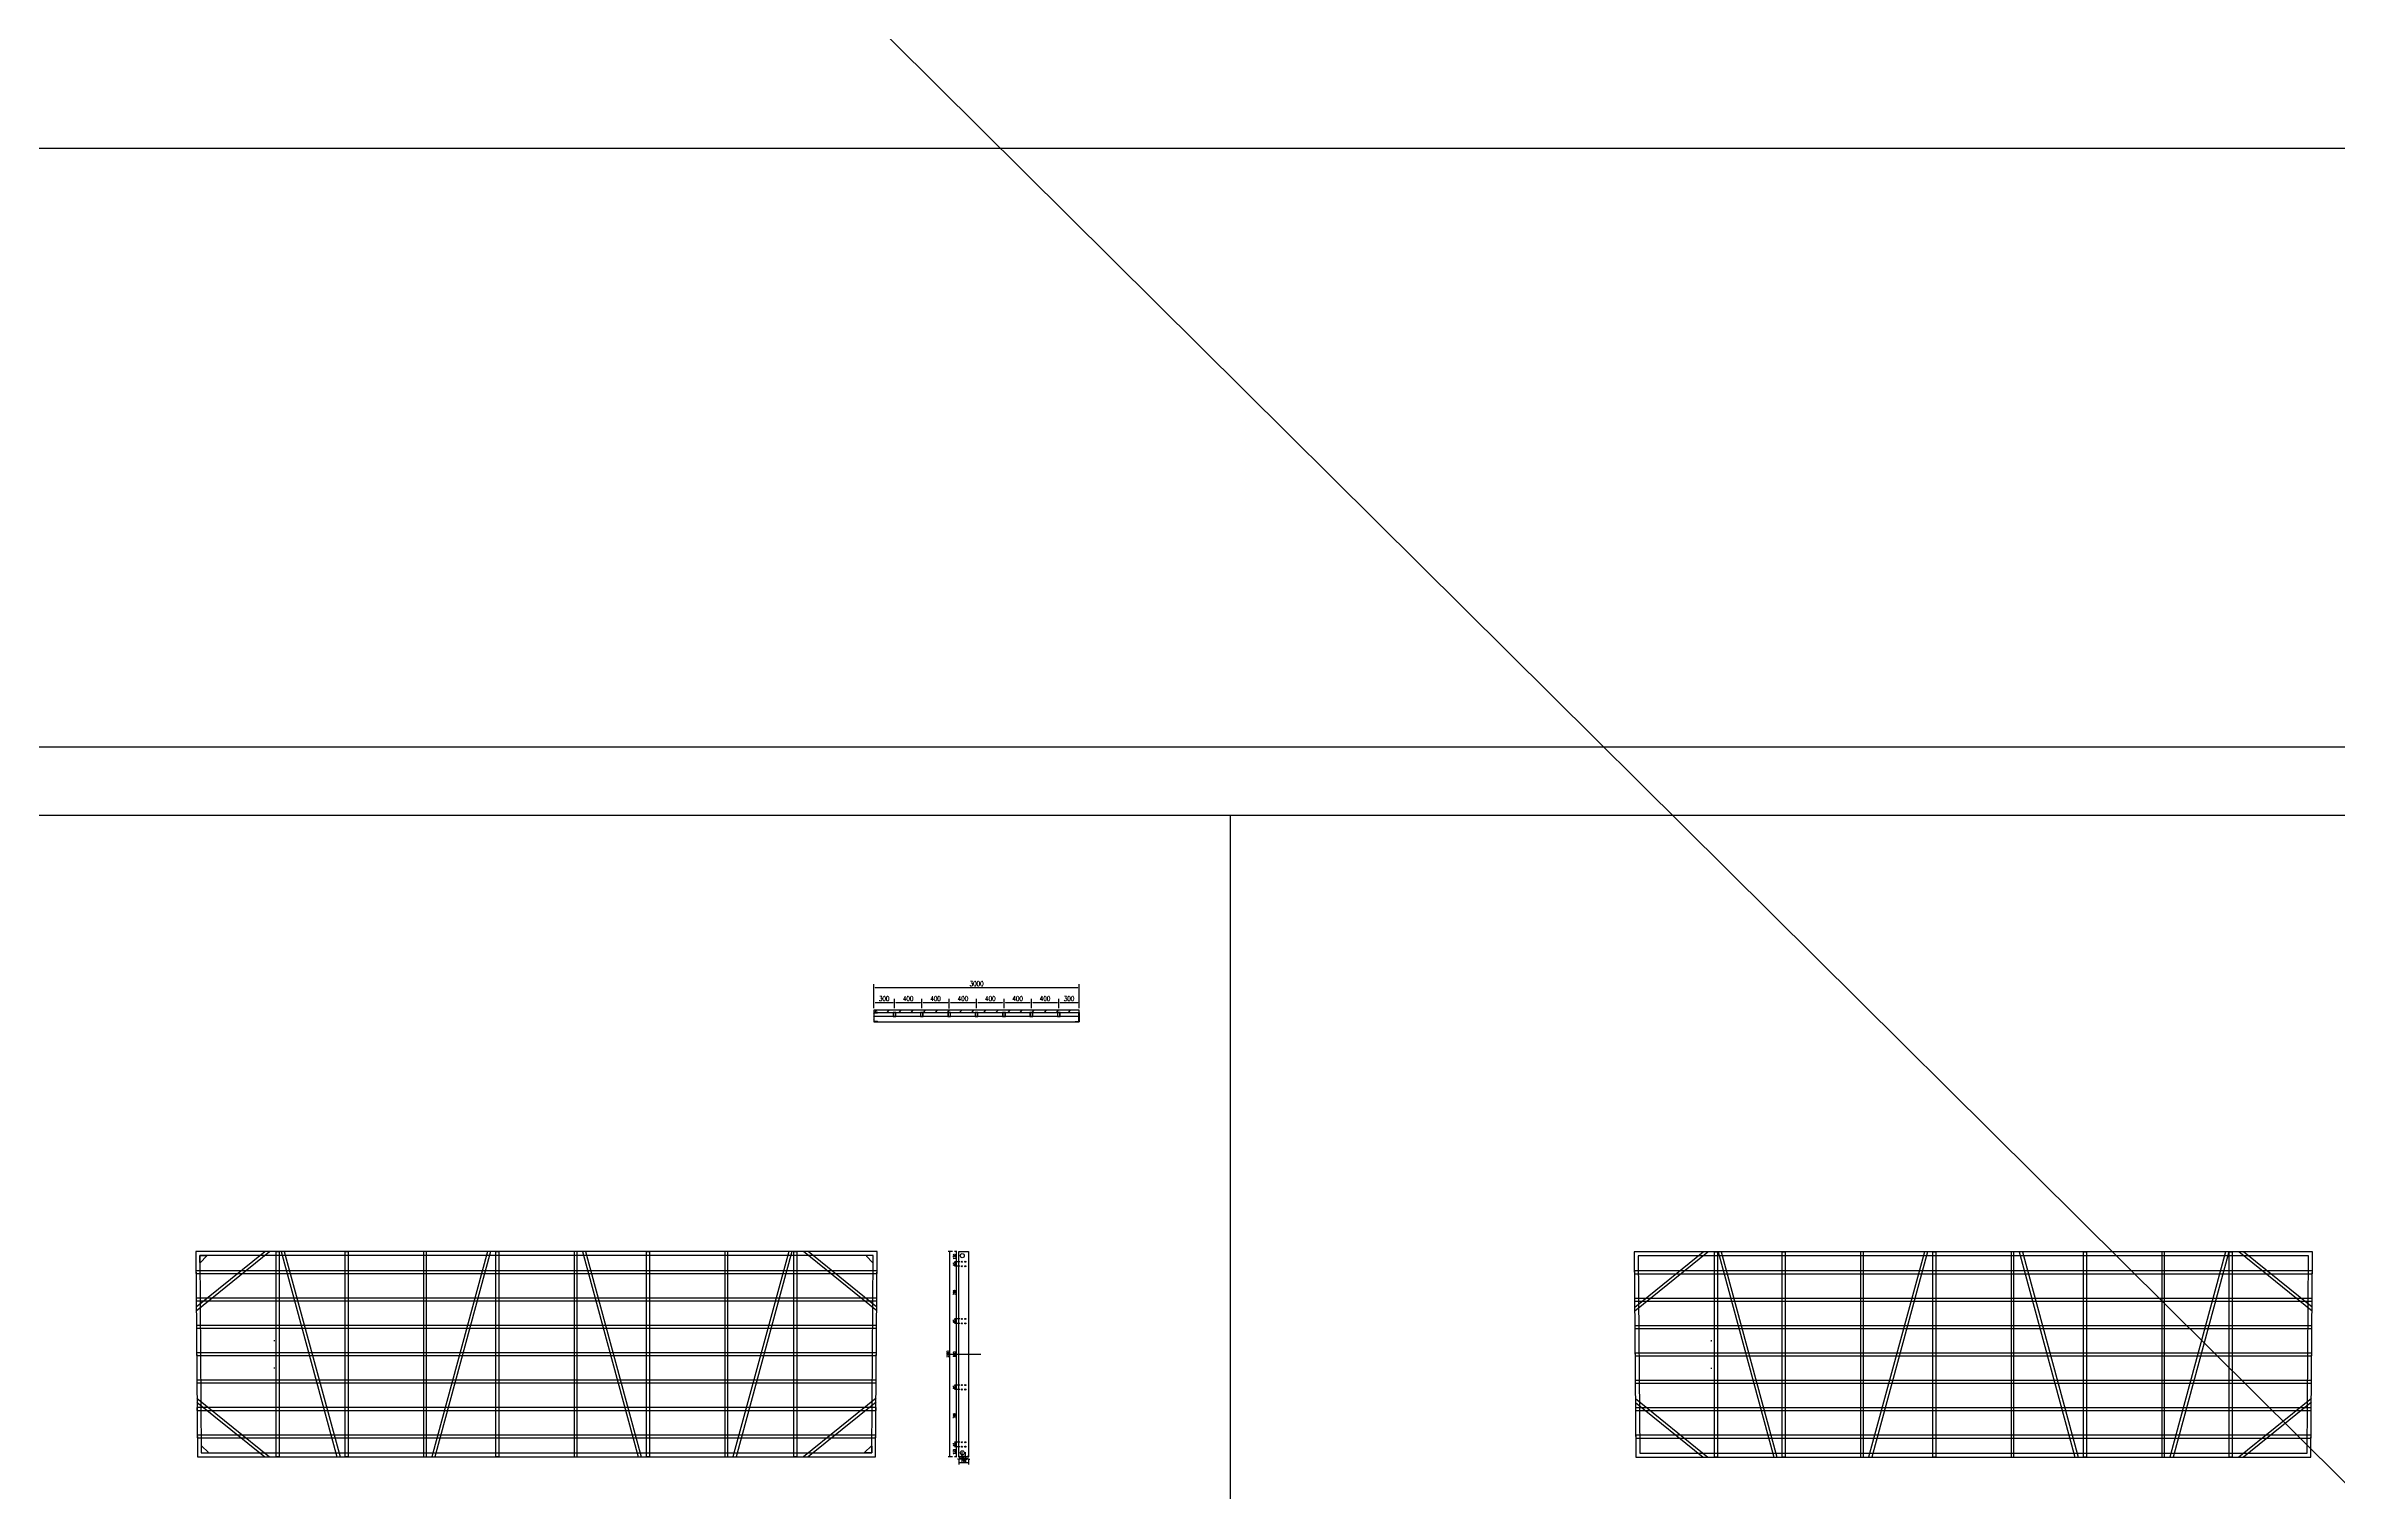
# Model space of a CAD drawing. Extents: x 10241 to 1500931, y -537358 to 142253.
# Drawn here: x 1063817 to 1097299, y 52625 to 73747 of the extents above; entities that cross this region are included whole.
import ezdxf

# ---------------------------------------------------------------- set-up
doc = ezdxf.new("R2010")
doc.units = 0
doc.header["$LTSCALE"] = 1000
doc.header["$MEASUREMENT"] = 0
for name, color, linetype in [('14#槽钢', 3, 'Continuous'), ('PUB_DIM', 3, 'Continuous'), ('W-STEEL_FRAME钢架', 3, 'Continuous'), ('W-STEEL_KEEL钢龙骨', 5, 'Continuous'), ('W-WOOD_FLOOR木地板', 30, 'Continuous'), ('钢架', 90, 'Continuous')]:
    doc.layers.add(name, color=color, linetype=linetype)
doc.styles.add('STANDARD_T3', font='simplex.shx', dxfattribs={"width": 0.7, "bigfont": 'gbcbig.shx'})
doc.dimstyles.new('W&&10', dxfattribs={"dimtxt": 35, "dimasz": 10, "dimexe": 25, "dimexo": 30, "dimgap": 10, "dimtad": 1, "dimdec": 0, "dimzin": 0, "dimdsep": 46, "dimtxsty": 'STANDARD_T3', "dimcen": 0.09, "dimclrd": 1, "dimclre": 1, "dimclrt": 7, "dimazin": 2, "dimtfac": 1, "dimtdec": 0, "dimtix": 1, "dimtmove": 2, "dimatfit": 3, "dimfxl": 100, "dimtolj": 1, "dimtzin": 0, "dimarcsym": 0})
doc.dimstyles.new('W&&20', dxfattribs={"dimtxt": 70, "dimasz": 20, "dimexe": 50, "dimexo": 60, "dimgap": 20, "dimtad": 1, "dimdec": 0, "dimzin": 0, "dimdsep": 46, "dimtxsty": 'STANDARD_T3', "dimcen": 0.09, "dimclrd": 1, "dimclre": 1, "dimclrt": 7, "dimazin": 2, "dimtfac": 1, "dimtdec": 0, "dimtix": 1, "dimtmove": 2, "dimatfit": 3, "dimfxl": 100, "dimtolj": 1, "dimtzin": 0, "dimarcsym": 0})

# ---------------------------------------------------------------- blocks, each defined once
blk = doc.blocks.new('*U51')
at = {"layer": '14#槽钢'}
blk.add_lwpolyline([(0, 29946), (0, -29946)], dxfattribs=at)
blk = doc.blocks.new('*U52')
at = {"layer": '14#槽钢', "color": 0, "linetype": 'ByBlock', "lineweight": -2, "transparency": 16777216}
blk.add_blockref('*U51', (43523, 0), dxfattribs=at)
blk = doc.blocks.new('*D69')
at = {"layer": 'Defpoints', "color": 0, "transparency": 16777216}
for p in [(1077116, 53289), (1077197, 53289), (1077152, 53139)]:
    blk.add_point(p, dxfattribs=at)
at = {"layer": 'W-STEEL_FRAME钢架', "color": 1, "lineweight": -2, "transparency": 16777216}
for p, q in [((1077167, 53289), (1077091, 53289)), ((1077116, 53149), (1077116, 53279)), ((1077122, 53139), (1077091, 53139))]:
    blk.add_line(p, q, dxfattribs=at)
at = {"layer": 'W-STEEL_FRAME钢架', "color": 1, "transparency": 16777216}
for points in [[(1077114, 53279), (1077117, 53279), (1077116, 53289)], [(1077114, 53149), (1077117, 53149), (1077116, 53139)]]:
    blk.add_solid(points, dxfattribs=at)
at = {"layer": 'W-STEEL_FRAME钢架', "color": 7, "transparency": 16777216, "insert": (1077088, 53214), "char_height": 35, "attachment_point": 5, "rotation": 90, "style": 'STANDARD_T3'}
blk.add_mtext('\\A1;150', dxfattribs=at)
blk = doc.blocks.new('*D70')
at = {"layer": 'Defpoints', "color": 0, "transparency": 16777216}
for p in [(1077116, 53355), (1077197, 53355), (1077197, 53289)]:
    blk.add_point(p, dxfattribs=at)
at = {"layer": 'W-STEEL_FRAME钢架', "color": 1, "lineweight": -2, "transparency": 16777216}
for p, q in [((1077167, 53355), (1077091, 53355)), ((1077167, 53289), (1077091, 53289)), ((1077116, 53299), (1077116, 53345))]:
    blk.add_line(p, q, dxfattribs=at)
at = {"layer": 'W-STEEL_FRAME钢架', "color": 1, "transparency": 16777216}
for points in [[(1077114, 53345), (1077117, 53345), (1077116, 53355)], [(1077114, 53299), (1077117, 53299), (1077116, 53289)]]:
    blk.add_solid(points, dxfattribs=at)
at = {"layer": 'W-STEEL_FRAME钢架', "color": 7, "transparency": 16777216, "insert": (1077088, 53322), "char_height": 35, "attachment_point": 5, "rotation": 90, "style": 'STANDARD_T3'}
blk.add_mtext('\\A1;65', dxfattribs=at)
blk = doc.blocks.new('*D71')
at = {"layer": 'Defpoints', "color": 0, "transparency": 16777216}
for p in [(1077116, 54124), (1077197, 54124), (1077197, 53355)]:
    blk.add_point(p, dxfattribs=at)
at = {"layer": 'W-STEEL_FRAME钢架', "color": 1, "lineweight": -2, "transparency": 16777216}
for p, q in [((1077167, 54124), (1077091, 54124)), ((1077116, 53365), (1077116, 54114)), ((1077167, 53355), (1077091, 53355))]:
    blk.add_line(p, q, dxfattribs=at)
at = {"layer": 'W-STEEL_FRAME钢架', "color": 1, "transparency": 16777216}
for points in [[(1077114, 54114), (1077117, 54114), (1077116, 54124)], [(1077114, 53365), (1077117, 53365), (1077116, 53355)]]:
    blk.add_solid(points, dxfattribs=at)
at = {"layer": 'W-STEEL_FRAME钢架', "color": 7, "transparency": 16777216, "insert": (1077088, 53739), "char_height": 35, "attachment_point": 5, "rotation": 90, "style": 'STANDARD_T3'}
blk.add_mtext('\\A1;769', dxfattribs=at)
blk = doc.blocks.new('*D72')
at = {"layer": 'Defpoints', "color": 0, "transparency": 16777216}
for p in [(1077116, 54189), (1077197, 54189), (1077197, 54124)]:
    blk.add_point(p, dxfattribs=at)
at = {"layer": 'W-STEEL_FRAME钢架', "color": 1, "lineweight": -2, "transparency": 16777216}
for p, q in [((1077167, 54189), (1077091, 54189)), ((1077167, 54124), (1077091, 54124)), ((1077116, 54134), (1077116, 54179))]:
    blk.add_line(p, q, dxfattribs=at)
at = {"layer": 'W-STEEL_FRAME钢架', "color": 1, "transparency": 16777216}
for points in [[(1077114, 54179), (1077117, 54179), (1077116, 54189)], [(1077114, 54134), (1077117, 54134), (1077116, 54124)]]:
    blk.add_solid(points, dxfattribs=at)
at = {"layer": 'W-STEEL_FRAME钢架', "color": 7, "transparency": 16777216, "insert": (1077088, 54157), "char_height": 35, "attachment_point": 5, "rotation": 90, "style": 'STANDARD_T3'}
blk.add_mtext('\\A1;65', dxfattribs=at)
blk = doc.blocks.new('*D73')
at = {"layer": 'Defpoints', "color": 0, "transparency": 16777216}
for p in [(1077116, 55089), (1077197, 55089), (1077197, 54189)]:
    blk.add_point(p, dxfattribs=at)
at = {"layer": 'W-STEEL_FRAME钢架', "color": 1, "lineweight": -2, "transparency": 16777216}
for p, q in [((1077167, 55089), (1077091, 55089)), ((1077116, 54199), (1077116, 55079)), ((1077167, 54189), (1077091, 54189))]:
    blk.add_line(p, q, dxfattribs=at)
at = {"layer": 'W-STEEL_FRAME钢架', "color": 1, "transparency": 16777216}
for points in [[(1077114, 55079), (1077117, 55079), (1077116, 55089)], [(1077114, 54199), (1077117, 54199), (1077116, 54189)]]:
    blk.add_solid(points, dxfattribs=at)
at = {"layer": 'W-STEEL_FRAME钢架', "color": 7, "transparency": 16777216, "insert": (1077088, 54639), "char_height": 35, "attachment_point": 5, "rotation": 90, "style": 'STANDARD_T3'}
blk.add_mtext('\\A1;900', dxfattribs=at)
blk = doc.blocks.new('*D74')
at = {"layer": 'Defpoints', "color": 0, "transparency": 16777216}
for p in [(1077116, 55989), (1077197, 55989), (1077197, 55924)]:
    blk.add_point(p, dxfattribs=at)
at = {"layer": 'W-STEEL_FRAME钢架', "color": 1, "lineweight": -2, "transparency": 16777216}
for p, q in [((1077167, 55989), (1077091, 55989)), ((1077167, 55924), (1077091, 55924)), ((1077116, 55934), (1077116, 55979))]:
    blk.add_line(p, q, dxfattribs=at)
at = {"layer": 'W-STEEL_FRAME钢架', "color": 1, "transparency": 16777216}
for points in [[(1077114, 55979), (1077117, 55979), (1077116, 55989)], [(1077114, 55934), (1077117, 55934), (1077116, 55924)]]:
    blk.add_solid(points, dxfattribs=at)
at = {"layer": 'W-STEEL_FRAME钢架', "color": 7, "transparency": 16777216, "insert": (1077088, 55957), "char_height": 35, "attachment_point": 5, "rotation": 90, "style": 'STANDARD_T3'}
blk.add_mtext('\\A1;65', dxfattribs=at)
blk = doc.blocks.new('*D75')
at = {"layer": 'Defpoints', "color": 0, "transparency": 16777216}
for p in [(1077116, 56139), (1077152, 56139), (1077197, 55989)]:
    blk.add_point(p, dxfattribs=at)
at = {"layer": 'W-STEEL_FRAME钢架', "color": 1, "lineweight": -2, "transparency": 16777216}
for p, q in [((1077122, 56139), (1077091, 56139)), ((1077167, 55989), (1077091, 55989)), ((1077116, 55999), (1077116, 56129))]:
    blk.add_line(p, q, dxfattribs=at)
at = {"layer": 'W-STEEL_FRAME钢架', "color": 1, "transparency": 16777216}
for points in [[(1077114, 56129), (1077117, 56129), (1077116, 56139)], [(1077114, 55999), (1077117, 55999), (1077116, 55989)]]:
    blk.add_solid(points, dxfattribs=at)
at = {"layer": 'W-STEEL_FRAME钢架', "color": 7, "transparency": 16777216, "insert": (1077088, 56064), "char_height": 35, "attachment_point": 5, "rotation": 90, "style": 'STANDARD_T3'}
blk.add_mtext('\\A1;150', dxfattribs=at)
blk = doc.blocks.new('*D76')
at = {"layer": 'Defpoints', "color": 0, "transparency": 16777216}
for p in [(1077152, 53139), (1077152, 53054), (1077292, 53139)]:
    blk.add_point(p, dxfattribs=at)
at = {"layer": 'W-STEEL_FRAME钢架', "color": 1, "lineweight": -2, "transparency": 16777216}
for p, q in [((1077152, 53109), (1077152, 53029)), ((1077282, 53054), (1077162, 53054)), ((1077292, 53109), (1077292, 53029))]:
    blk.add_line(p, q, dxfattribs=at)
at = {"layer": 'W-STEEL_FRAME钢架', "color": 1, "transparency": 16777216}
for points in [[(1077162, 53055), (1077162, 53052), (1077152, 53054)], [(1077282, 53055), (1077282, 53052), (1077292, 53054)]]:
    blk.add_solid(points, dxfattribs=at)
at = {"layer": 'W-STEEL_FRAME钢架', "color": 7, "transparency": 16777216, "insert": (1077222, 53081), "char_height": 35, "attachment_point": 5, "style": 'STANDARD_T3'}
blk.add_mtext('\\A1;140', dxfattribs=at)
blk = doc.blocks.new('*D77')
at = {"layer": 'Defpoints', "color": 0, "transparency": 16777216}
for p in [(1077247, 53289), (1077247, 53107), (1077292, 53139)]:
    blk.add_point(p, dxfattribs=at)
at = {"layer": 'W-STEEL_FRAME钢架', "color": 1, "lineweight": -2, "transparency": 16777216}
for p, q in [((1077237, 53107), (1077227, 53107)), ((1077247, 53207), (1077247, 53082)), ((1077292, 53107), (1077247, 53107)), ((1077292, 53109), (1077292, 53082)), ((1077302, 53107), (1077312, 53107))]:
    blk.add_line(p, q, dxfattribs=at)
at = {"layer": 'W-STEEL_FRAME钢架', "color": 1, "transparency": 16777216}
for points in [[(1077237, 53108), (1077237, 53105), (1077247, 53107)], [(1077302, 53108), (1077302, 53105), (1077292, 53107)]]:
    blk.add_solid(points, dxfattribs=at)
at = {"layer": 'W-STEEL_FRAME钢架', "color": 7, "transparency": 16777216, "insert": (1077269, 53134), "char_height": 35, "attachment_point": 5, "style": 'STANDARD_T3'}
blk.add_mtext('\\A1;45', dxfattribs=at)
blk = doc.blocks.new('*D78')
at = {"layer": 'Defpoints', "color": 0, "transparency": 16777216}
for p in [(1077197, 53289), (1077247, 53289), (1077197, 53107)]:
    blk.add_point(p, dxfattribs=at)
at = {"layer": 'W-STEEL_FRAME钢架', "color": 1, "lineweight": -2, "transparency": 16777216}
for p, q in [((1077187, 53107), (1077177, 53107)), ((1077197, 53207), (1077197, 53082)), ((1077247, 53107), (1077197, 53107)), ((1077247, 53207), (1077247, 53082)), ((1077257, 53107), (1077267, 53107))]:
    blk.add_line(p, q, dxfattribs=at)
at = {"layer": 'W-STEEL_FRAME钢架', "color": 1, "transparency": 16777216}
for points in [[(1077187, 53108), (1077187, 53105), (1077197, 53107)], [(1077257, 53108), (1077257, 53105), (1077247, 53107)]]:
    blk.add_solid(points, dxfattribs=at)
at = {"layer": 'W-STEEL_FRAME钢架', "color": 7, "transparency": 16777216, "insert": (1077222, 53134), "char_height": 35, "attachment_point": 5, "style": 'STANDARD_T3'}
blk.add_mtext('\\A1;50', dxfattribs=at)
blk = doc.blocks.new('*D67')
at = {"layer": 'Defpoints', "color": 0, "transparency": 16777216}
for p in [(1077197, 53289), (1077152, 53139), (1077152, 53107)]:
    blk.add_point(p, dxfattribs=at)
at = {"layer": 'W-STEEL_FRAME钢架', "color": 1, "lineweight": -2, "transparency": 16777216}
for p, q in [((1077142, 53107), (1077132, 53107)), ((1077152, 53109), (1077152, 53082)), ((1077197, 53107), (1077152, 53107)), ((1077197, 53207), (1077197, 53082)), ((1077207, 53107), (1077217, 53107))]:
    blk.add_line(p, q, dxfattribs=at)
at = {"layer": 'W-STEEL_FRAME钢架', "color": 1, "transparency": 16777216}
for points in [[(1077142, 53108), (1077142, 53105), (1077152, 53107)], [(1077207, 53108), (1077207, 53105), (1077197, 53107)]]:
    blk.add_solid(points, dxfattribs=at)
at = {"layer": 'W-STEEL_FRAME钢架', "color": 7, "transparency": 16777216, "insert": (1077174, 53134), "char_height": 35, "attachment_point": 5, "style": 'STANDARD_T3'}
blk.add_mtext('\\A1;45', dxfattribs=at)
blk = doc.blocks.new('*D68')
at = {"layer": 'Defpoints', "color": 0, "transparency": 16777216}
for p in [(1077023, 56139), (1077091, 56139), (1077091, 53139)]:
    blk.add_point(p, dxfattribs=at)
at = {"layer": 'W-STEEL_FRAME钢架', "color": 1, "lineweight": -2, "transparency": 16777216}
for p, q in [((1077061, 56139), (1076998, 56139)), ((1077023, 53149), (1077023, 56129)), ((1077061, 53139), (1076998, 53139))]:
    blk.add_line(p, q, dxfattribs=at)
at = {"layer": 'W-STEEL_FRAME钢架', "color": 1, "transparency": 16777216}
for points in [[(1077021, 56129), (1077024, 56129), (1077023, 56139)], [(1077021, 53149), (1077024, 53149), (1077023, 53139)]]:
    blk.add_solid(points, dxfattribs=at)
at = {"layer": 'W-STEEL_FRAME钢架', "color": 7, "transparency": 16777216, "insert": (1076995, 54639), "char_height": 35, "attachment_point": 5, "rotation": 90, "style": 'STANDARD_T3'}
blk.add_mtext('\\A1;3000', dxfattribs=at)
blk = doc.blocks.new('*D79')
at = {"layer": 'Defpoints', "color": 0, "transparency": 16777216}
for p in [(1077116, 55155), (1077197, 55155), (1077197, 55089)]:
    blk.add_point(p, dxfattribs=at)
at = {"layer": 'W-STEEL_FRAME钢架', "color": 1, "lineweight": -2, "transparency": 16777216}
for p, q in [((1077167, 55155), (1077091, 55155)), ((1077167, 55089), (1077091, 55089)), ((1077116, 55099), (1077116, 55145))]:
    blk.add_line(p, q, dxfattribs=at)
at = {"layer": 'W-STEEL_FRAME钢架', "color": 1, "transparency": 16777216}
for points in [[(1077114, 55145), (1077117, 55145), (1077116, 55155)], [(1077114, 55099), (1077117, 55099), (1077116, 55089)]]:
    blk.add_solid(points, dxfattribs=at)
at = {"layer": 'W-STEEL_FRAME钢架', "color": 7, "transparency": 16777216, "insert": (1077088, 55122), "char_height": 35, "attachment_point": 5, "rotation": 90, "style": 'STANDARD_T3'}
blk.add_mtext('\\A1;65', dxfattribs=at)
blk = doc.blocks.new('*D80')
at = {"layer": 'Defpoints', "color": 0, "transparency": 16777216}
for p in [(1077116, 55924), (1077152, 55924), (1077197, 55155)]:
    blk.add_point(p, dxfattribs=at)
at = {"layer": 'W-STEEL_FRAME钢架', "color": 1, "lineweight": -2, "transparency": 16777216}
for p, q in [((1077122, 55924), (1077091, 55924)), ((1077116, 55165), (1077116, 55914)), ((1077167, 55155), (1077091, 55155))]:
    blk.add_line(p, q, dxfattribs=at)
at = {"layer": 'W-STEEL_FRAME钢架', "color": 1, "transparency": 16777216}
for points in [[(1077114, 55914), (1077117, 55914), (1077116, 55924)], [(1077114, 55165), (1077117, 55165), (1077116, 55155)]]:
    blk.add_solid(points, dxfattribs=at)
at = {"layer": 'W-STEEL_FRAME钢架', "color": 7, "transparency": 16777216, "insert": (1077088, 55539), "char_height": 35, "attachment_point": 5, "rotation": 90, "style": 'STANDARD_T3'}
blk.add_mtext('\\A1;769', dxfattribs=at)
blk = doc.blocks.new('14a槽钢')
at = {"layer": '钢架'}
h = blk.add_hatch(dxfattribs=at)
h.set_pattern_fill('STEEL', color=4, scale=10)
h.set_pattern_definition([(50.389312, (-1352470.2, 1293523.579), (-9.2899201, 11.2253202), []), (50.389312, (-1352470.2, 1293531.516), (-9.2899201, 11.2253202), [])])
edge = h.paths.add_edge_path()
edge.add_ellipse((-1332250, 1115678), major_axis=(-3.26, 5.03), ratio=0.900468, start_angle=55.3931, end_angle=130.6069)
edge.add_line((-1332252, 1115673), (-1332208, 1115673))
edge.add_ellipse((-1332208, 1115667), major_axis=(0, 6), ratio=0.827586, start_angle=270, end_angle=360, ccw=False)
edge.add_line((-1332203, 1115667), (-1332203, 1115551))
edge.add_ellipse((-1332208, 1115551), major_axis=(0, 6), ratio=0.827586, start_angle=180, end_angle=270, ccw=False)
edge.add_line((-1332208, 1115545), (-1332251, 1115545))
edge.add_ellipse((-1332250, 1115540), major_axis=(3.82, 3.82), ratio=1, start_angle=49.2445, end_angle=141.5341)
edge.add_line((-1332256, 1115539), (-1332198, 1115539))
edge.add_line((-1332198, 1115539), (-1332198, 1115679))
edge.add_line((-1332198, 1115679), (-1332256, 1115679))
for p, q in [((-1332256, 1115679, 0), (-1332198, 1115679, 0)), ((-1332208, 1115673, 0), (-1332251, 1115673, 0)), ((-1332246, 1115679, 0), (-1332246, 1115679, 0)), ((-1332203, 1115551, 0), (-1332203, 1115667, 0)), ((-1332198, 1115679, 0), (-1332198, 1115539, 0)), ((-1332198, 1115539, 0), (-1332256, 1115539, 0)), ((-1332251, 1115545, 0), (-1332208, 1115545, 0)), ((-1332246, 1115539, 0), (-1332246, 1115539, 0))]:
    blk.add_line(p, q, dxfattribs=at)
for centre, start_param, end_param in [((-1332251, 1115679, 0), 1.570796, 3.141593), ((-1332208, 1115667, 0), 4.712389, 6.283185), ((-1332208, 1115667, 0), 4.712389, 6.283185), ((-1332251, 1115539, 0), 0, 1.570796), ((-1332208, 1115551, 0), 3.141593, 4.712389)]:
    blk.add_ellipse(centre, major_axis=(0, 6), ratio=0.827586, start_param=start_param, end_param=end_param, dxfattribs=at)
blk = doc.blocks.new('*D252')
at = {"color": 1, "lineweight": -2, "transparency": 16777216}
for p, q in [((1075912, 59722), (1075912, 60046)), ((1075932, 59996), (1078891, 59996)), ((1078911, 59722), (1078911, 60046))]:
    blk.add_line(p, q, dxfattribs=at)
at = {"color": 1, "transparency": 16777216}
for points in [[(1075932, 59999), (1075932, 59992), (1075912, 59996)], [(1078891, 59999), (1078891, 59992), (1078911, 59996)]]:
    blk.add_solid(points, dxfattribs=at)
at = {"layer": 'Defpoints', "color": 0, "transparency": 16777216}
for p in [(1078911, 59996), (1075912, 59662), (1078911, 59662)]:
    blk.add_point(p, dxfattribs=at)
at = {"color": 7, "transparency": 16777216, "insert": (1077412, 60051), "char_height": 70, "attachment_point": 5, "style": 'STANDARD_T3'}
blk.add_mtext('\\A1;3000', dxfattribs=at)
blk = doc.blocks.new('ganglonggu')
at = {"layer": 'W-STEEL_KEEL钢龙骨'}
for points in [[(-1338169, 1115605), (-1338129, 1115605), (-1338129, 1115665), (-1338169, 1115665)], [(-1338166, 1115608), (-1338132, 1115608), (-1338132, 1115662), (-1338166, 1115662)]]:
    blk.add_lwpolyline(points, close=True, dxfattribs=at)
blk = doc.blocks.new('*U250')
blk.add_blockref('ganglonggu', (1338149, -1115635))
blk = doc.blocks.new('*U251')
at = {"layer": 'W-STEEL_KEEL钢龙骨', "color": 0, "linetype": 'ByBlock', "lineweight": -2}
for p in [(0, 0), (400, 0), (800, 0), (1200, 0), (1600, 0), (2000, 0)]:
    blk.add_blockref('*U250', p, dxfattribs=at)
at = {"layer": 'W-STEEL_KEEL钢龙骨', "color": 0, "linetype": 'ByBlock', "lineweight": -2, "transparency": 16777216}
blk.add_blockref('*U250', (2400, 0), dxfattribs=at)
blk = doc.blocks.new('*D253')
at = {"layer": 'Defpoints', "color": 0, "transparency": 16777216}
for p in [(1075912, 59632), (1076212, 59778), (1076212, 59632)]:
    blk.add_point(p, dxfattribs=at)
at = {"layer": 'PUB_DIM', "color": 1, "lineweight": -2, "transparency": 16777216}
for p, q in [((1075912, 59692), (1075912, 59828)), ((1075932, 59778), (1076192, 59778)), ((1076212, 59692), (1076212, 59828))]:
    blk.add_line(p, q, dxfattribs=at)
at = {"layer": 'PUB_DIM', "color": 1, "transparency": 16777216}
for points in [[(1075932, 59782), (1075932, 59775), (1075912, 59778)], [(1076192, 59782), (1076192, 59775), (1076212, 59778)]]:
    blk.add_solid(points, dxfattribs=at)
at = {"layer": 'PUB_DIM', "color": 7, "transparency": 16777216, "insert": (1076062, 59833), "char_height": 70, "attachment_point": 5, "style": 'STANDARD_T3'}
blk.add_mtext('\\A1;300', dxfattribs=at)
blk = doc.blocks.new('*D254')
at = {"layer": 'Defpoints', "color": 0, "transparency": 16777216}
for p in [(1076212, 59632), (1076612, 59778), (1076612, 59632)]:
    blk.add_point(p, dxfattribs=at)
at = {"layer": 'PUB_DIM', "color": 1, "lineweight": -2, "transparency": 16777216}
for p, q in [((1076212, 59692), (1076212, 59828)), ((1076232, 59778), (1076592, 59778)), ((1076612, 59692), (1076612, 59828))]:
    blk.add_line(p, q, dxfattribs=at)
at = {"layer": 'PUB_DIM', "color": 1, "transparency": 16777216}
for points in [[(1076232, 59782), (1076232, 59775), (1076212, 59778)], [(1076592, 59782), (1076592, 59775), (1076612, 59778)]]:
    blk.add_solid(points, dxfattribs=at)
at = {"layer": 'PUB_DIM', "color": 7, "transparency": 16777216, "insert": (1076412, 59833), "char_height": 70, "attachment_point": 5, "style": 'STANDARD_T3'}
blk.add_mtext('\\A1;400', dxfattribs=at)
blk = doc.blocks.new('*D255')
at = {"layer": 'Defpoints', "color": 0, "transparency": 16777216}
for p in [(1076612, 59632), (1077012, 59778), (1077012, 59629)]:
    blk.add_point(p, dxfattribs=at)
at = {"layer": 'PUB_DIM', "color": 1, "lineweight": -2, "transparency": 16777216}
for p, q in [((1076612, 59692), (1076612, 59828)), ((1076632, 59778), (1076992, 59778)), ((1077012, 59689), (1077012, 59828))]:
    blk.add_line(p, q, dxfattribs=at)
at = {"layer": 'PUB_DIM', "color": 1, "transparency": 16777216}
for points in [[(1076632, 59782), (1076632, 59775), (1076612, 59778)], [(1076992, 59782), (1076992, 59775), (1077012, 59778)]]:
    blk.add_solid(points, dxfattribs=at)
at = {"layer": 'PUB_DIM', "color": 7, "transparency": 16777216, "insert": (1076812, 59833), "char_height": 70, "attachment_point": 5, "style": 'STANDARD_T3'}
blk.add_mtext('\\A1;400', dxfattribs=at)
blk = doc.blocks.new('*D256')
at = {"layer": 'Defpoints', "color": 0, "transparency": 16777216}
for p in [(1077012, 59629), (1077412, 59778), (1077412, 59632)]:
    blk.add_point(p, dxfattribs=at)
at = {"layer": 'PUB_DIM', "color": 1, "lineweight": -2, "transparency": 16777216}
for p, q in [((1077012, 59689), (1077012, 59828)), ((1077032, 59778), (1077392, 59778)), ((1077412, 59692), (1077412, 59828))]:
    blk.add_line(p, q, dxfattribs=at)
at = {"layer": 'PUB_DIM', "color": 1, "transparency": 16777216}
for points in [[(1077032, 59782), (1077032, 59775), (1077012, 59778)], [(1077392, 59782), (1077392, 59775), (1077412, 59778)]]:
    blk.add_solid(points, dxfattribs=at)
at = {"layer": 'PUB_DIM', "color": 7, "transparency": 16777216, "insert": (1077212, 59833), "char_height": 70, "attachment_point": 5, "style": 'STANDARD_T3'}
blk.add_mtext('\\A1;400', dxfattribs=at)
blk = doc.blocks.new('*D257')
at = {"layer": 'Defpoints', "color": 0, "transparency": 16777216}
for p in [(1077412, 59632), (1077812, 59778), (1077812, 59632)]:
    blk.add_point(p, dxfattribs=at)
at = {"layer": 'PUB_DIM', "color": 1, "lineweight": -2, "transparency": 16777216}
for p, q in [((1077412, 59692), (1077412, 59828)), ((1077432, 59778), (1077792, 59778)), ((1077812, 59692), (1077812, 59828))]:
    blk.add_line(p, q, dxfattribs=at)
at = {"layer": 'PUB_DIM', "color": 1, "transparency": 16777216}
for points in [[(1077432, 59782), (1077432, 59775), (1077412, 59778)], [(1077792, 59782), (1077792, 59775), (1077812, 59778)]]:
    blk.add_solid(points, dxfattribs=at)
at = {"layer": 'PUB_DIM', "color": 7, "transparency": 16777216, "insert": (1077612, 59833), "char_height": 70, "attachment_point": 5, "style": 'STANDARD_T3'}
blk.add_mtext('\\A1;400', dxfattribs=at)
blk = doc.blocks.new('*D258')
at = {"layer": 'Defpoints', "color": 0, "transparency": 16777216}
for p in [(1077812, 59632), (1078212, 59778), (1078212, 59632)]:
    blk.add_point(p, dxfattribs=at)
at = {"layer": 'PUB_DIM', "color": 1, "lineweight": -2, "transparency": 16777216}
for p, q in [((1077812, 59692), (1077812, 59828)), ((1077832, 59778), (1078192, 59778)), ((1078212, 59692), (1078212, 59828))]:
    blk.add_line(p, q, dxfattribs=at)
at = {"layer": 'PUB_DIM', "color": 1, "transparency": 16777216}
for points in [[(1077832, 59782), (1077832, 59775), (1077812, 59778)], [(1078192, 59782), (1078192, 59775), (1078212, 59778)]]:
    blk.add_solid(points, dxfattribs=at)
at = {"layer": 'PUB_DIM', "color": 7, "transparency": 16777216, "insert": (1078012, 59833), "char_height": 70, "attachment_point": 5, "style": 'STANDARD_T3'}
blk.add_mtext('\\A1;400', dxfattribs=at)
blk = doc.blocks.new('*D259')
at = {"layer": 'Defpoints', "color": 0, "transparency": 16777216}
for p in [(1078212, 59632), (1078612, 59778), (1078612, 59632)]:
    blk.add_point(p, dxfattribs=at)
at = {"layer": 'PUB_DIM', "color": 1, "lineweight": -2, "transparency": 16777216}
for p, q in [((1078212, 59692), (1078212, 59828)), ((1078232, 59778), (1078592, 59778)), ((1078612, 59692), (1078612, 59828))]:
    blk.add_line(p, q, dxfattribs=at)
at = {"layer": 'PUB_DIM', "color": 1, "transparency": 16777216}
for points in [[(1078232, 59782), (1078232, 59775), (1078212, 59778)], [(1078592, 59782), (1078592, 59775), (1078612, 59778)]]:
    blk.add_solid(points, dxfattribs=at)
at = {"layer": 'PUB_DIM', "color": 7, "transparency": 16777216, "insert": (1078412, 59833), "char_height": 70, "attachment_point": 5, "style": 'STANDARD_T3'}
blk.add_mtext('\\A1;400', dxfattribs=at)
blk = doc.blocks.new('*D260')
at = {"layer": 'Defpoints', "color": 0, "transparency": 16777216}
for p in [(1078612, 59632), (1078912, 59778), (1078912, 59632)]:
    blk.add_point(p, dxfattribs=at)
at = {"layer": 'PUB_DIM', "color": 1, "lineweight": -2, "transparency": 16777216}
for p, q in [((1078612, 59692), (1078612, 59828)), ((1078632, 59778), (1078892, 59778)), ((1078912, 59692), (1078912, 59828))]:
    blk.add_line(p, q, dxfattribs=at)
at = {"layer": 'PUB_DIM', "color": 1, "transparency": 16777216}
for points in [[(1078632, 59782), (1078632, 59775), (1078612, 59778)], [(1078892, 59782), (1078892, 59775), (1078912, 59778)]]:
    blk.add_solid(points, dxfattribs=at)
at = {"layer": 'PUB_DIM', "color": 7, "transparency": 16777216, "insert": (1078762, 59833), "char_height": 70, "attachment_point": 5, "style": 'STANDARD_T3'}
blk.add_mtext('\\A1;300', dxfattribs=at)

msp = doc.modelspace()

# ---------------------------------------------------------------- hatches: boundary and pattern name
at = {"layer": 'W-WOOD_FLOOR木地板'}
h = msp.add_hatch(dxfattribs=at)
h.set_pattern_fill('木板', color=256, scale=100)
h.set_pattern_definition([(0, (2622268.11, -1075198.83), (0, 125), []), (45, (2622268.11, -1075198.83), (-88.388348, 88.388348), [])])
h.paths.add_polyline_path([(1078911.6, 59662), (1075911.6, 59662), (1075911.6, 59632), (1078911.6, 59632)])

# ---------------------------------------------------------------- linework, layer by layer
at = {"layer": '14#槽钢'}
for points in [[(1007228, 142253), (1254079.4, -102736.6)], [(1037592.4, 62511.5), (1124639, 62511.5)]]:
    msp.add_lwpolyline(points, dxfattribs=at)
for points in [[(1036592.4, 63511.5), (1125639, 63511.5), (1125639, 72248.4), (1036592.4, 72248.4)], [(1036592.4, 63511.5), (1125639, 63511.5), (1125639, 1620.5), (1036592.4, 1620.5)], [(1037592.4, 62511.5), (1124639, 62511.5), (1124639, 2620.5), (1037592.4, 2620.5)], [(1066029.6, 53139.2), (1075937.1, 53139.2), (1075960.2, 56139.2), (1066006.4, 56139.2)], [(1066087.1, 53197.2), (1075879.5, 53197.2), (1075901.8, 56081.2), (1066064.8, 56081.2)], [(1087040.8, 53135.4), (1096902, 53135.4), (1096925.2, 56135.3), (1087017.7, 56135.3)], [(1087098.4, 53193.4), (1096844.5, 53193.4), (1096866.7, 56077.3), (1087076.1, 56077.3)]]:
    msp.add_lwpolyline(points, close=True, dxfattribs=at)
at = {"layer": 'PUB_DIM'}
for p, q in [((1067146.3, 54839.2), (1067160.3, 54839.2)), ((1067153.3, 54846.2), (1067153.3, 54832.2)), ((1088134.4, 54835.3), (1088148.4, 54835.3)), ((1088141.4, 54842.3), (1088141.4, 54828.3)), ((1067146.3, 54439.2), (1067160.3, 54439.2)), ((1067153.3, 54446.2), (1067153.3, 54432.2)), ((1088134.4, 54435.3), (1088148.4, 54435.3)), ((1088141.4, 54442.3), (1088141.4, 54428.3))]:
    msp.add_line(p, q, dxfattribs=at)
at = {"layer": 'W-STEEL_FRAME钢架'}
for p, q in [((1066012.6, 55329.2), (1067013.1, 56139.2)), ((1066013.1, 55274.3), (1067081.5, 56139.2)), ((1067253.1, 56139.2), (1068067.1, 53139.2)), ((1067299.5, 56139.2), (1068113.5, 53139.2)), ((1070267.1, 56139.2), (1069453.1, 53139.2)), ((1070313.5, 56139.2), (1069499.5, 53139.2)), ((1071653.1, 56139.2), (1072467.1, 53139.2)), ((1071699.5, 56139.2), (1072513.5, 53139.2)), ((1074667.1, 56139.2), (1073853.1, 53139.2)), ((1074713.5, 56139.2), (1073899.5, 53139.2)), ((1075953.6, 55273.6), (1074884.3, 56139.2)), ((1075954, 55328.6), (1074952.7, 56139.2)), ((1087023.9, 55326.2), (1088023.4, 56135.3)), ((1087024.4, 55271.3), (1088091.7, 56135.3)), ((1088241.2, 56135.3), (1089055.2, 53135.3)), ((1088287.7, 56135.3), (1089101.7, 53135.3)), ((1091255.2, 56135.3), (1090441.2, 53135.3)), ((1091301.7, 56135.3), (1090487.7, 53135.3)), ((1092641.2, 56135.3), (1093455.2, 53135.3)), ((1092687.7, 56135.3), (1093501.7, 53135.3)), ((1095655.2, 56135.3), (1094841.2, 53135.3)), ((1095701.7, 56135.3), (1094887.7, 53135.3)), ((1096918.5, 55270.3), (1095850, 56135.3)), ((1096918.9, 55325.3), (1095918.3, 56135.3)), ((1077022.8, 54639.2), (1077475.3, 54639.2)), ((1066022.9, 53996.1), (1067081.5, 53139.2)), ((1066023.4, 53940.4), (1067013.1, 53139.2)), ((1075943.7, 53996.7), (1074884.3, 53139.2)), ((1075943.3, 53941.1), (1074952.7, 53139.2)), ((1087034.2, 53991.4), (1088091.7, 53135.3)), ((1087034.7, 53935.7), (1088023.4, 53135.3)), ((1096908.6, 53992.4), (1095850, 53135.3)), ((1096908.2, 53936.7), (1095918.3, 53135.3))]:
    msp.add_line(p, q, dxfattribs=at)
for points in [[(1075911.6, 59492), (1078911.6, 59492), (1078911.6, 59572), (1075911.6, 59572)], [(1067180.3, 56139.2), (1067223.3, 56139.2), (1067223.3, 53139.2), (1067180.3, 53139.2)], [(1068190.3, 56139.2), (1068233.3, 56139.2), (1068233.3, 53139.2), (1068190.3, 53139.2)], [(1069376.3, 56139.2), (1069333.3, 56139.2), (1069333.3, 53139.2), (1069376.3, 53139.2)], [(1070390.3, 56139.2), (1070433.3, 56139.2), (1070433.3, 53139.2), (1070390.3, 53139.2)], [(1071576.3, 56139.2), (1071533.3, 56139.2), (1071533.3, 53139.2), (1071576.3, 53139.2)], [(1072590.3, 56139.2), (1072633.3, 56139.2), (1072633.3, 53139.2), (1072590.3, 53139.2)], [(1073776.3, 56139.2), (1073733.3, 56139.2), (1073733.3, 53139.2), (1073776.3, 53139.2)], [(1074741.3, 56139.2), (1074784.3, 56139.2), (1074784.3, 53139.2), (1074741.3, 53139.2)], [(1077152, 53139.2), (1077152, 56139.2), (1077292, 56139.2), (1077292, 53139.2)], [(1088191.7, 56135.3), (1088234.7, 56135.3), (1088234.7, 53135.3), (1088191.7, 53135.3)], [(1089178.4, 56135.3), (1089221.4, 56135.3), (1089221.4, 53135.3), (1089178.4, 53135.3)], [(1090364.4, 56135.3), (1090321.4, 56135.3), (1090321.4, 53135.3), (1090364.4, 53135.3)], [(1091378.4, 56135.3), (1091421.4, 56135.3), (1091421.4, 53135.3), (1091378.4, 53135.3)], [(1092564.4, 56135.3), (1092521.4, 56135.3), (1092521.4, 53135.3), (1092564.4, 53135.3)], [(1093578.4, 56135.3), (1093621.4, 56135.3), (1093621.4, 53135.3), (1093578.4, 53135.3)], [(1094764.4, 56135.3), (1094721.4, 56135.3), (1094721.4, 53135.3), (1094764.4, 53135.3)], [(1095707, 56135.3), (1095750, 56135.3), (1095750, 53135.3), (1095707, 53135.3)]]:
    msp.add_lwpolyline(points, close=True, dxfattribs=at)
at = {"layer": 'W-STEEL_FRAME钢架', "color": 1}
for points in [[(1066074.8, 55981.2), (1066065.6, 55981.2), (1066064.8, 56081.2), (1066164.8, 56081.2), (1066164.8, 56071.2)], [(1075892.5, 55981.2), (1075901, 55981.2), (1075901.8, 56081.2), (1075802.5, 56081.2), (1075802.5, 56071.2)], [(1066097.1, 53297.2), (1066086.3, 53297.3), (1066087.1, 53197.2), (1066187.1, 53197.2), (1066187.1, 53207.2)], [(1075869.5, 53297.2), (1075880.3, 53297.3), (1075879.5, 53197.2), (1075779.5, 53197.2), (1075779.5, 53207.2)]]:
    msp.add_lwpolyline(points, close=True, dxfattribs=at)
at = {"layer": 'W-STEEL_FRAME钢架'}
for centre in [(1077202, 56079.2), (1077202, 53199.2)]:
    msp.add_circle(centre, 30, dxfattribs=at)
at = {"layer": 'W-STEEL_FRAME钢架', "color": 1}
for centre in [(1077197, 55989.2), (1077197, 55923.9), (1077247, 55989.2), (1077247, 55923.9), (1077197, 55154.6), (1077197, 55089.2), (1077247, 55154.6), (1077247, 55089.2), (1077197, 54189.2), (1077197, 54123.9), (1077247, 54189.2), (1077247, 54123.9), (1077197, 53354.6), (1077197, 53289.2), (1077247, 53354.6), (1077247, 53289.2)]:
    msp.add_circle(centre, 7.5, dxfattribs=at)
at = {"layer": 'W-STEEL_KEEL钢龙骨'}
for points in [[(1066008.7, 55819.4), (1075957.9, 55819.2), (1075957.9, 55859.2), (1066008.7, 55859.4)], [(1087020, 55815.3), (1096922.9, 55815.7), (1096922.9, 55855.7), (1087020, 55855.3)], [(1066011.8, 55419.4), (1075954.8, 55419.4), (1075954.8, 55459.4), (1066011.8, 55459.4)], [(1087023.1, 55415.3), (1096919.8, 55415.3), (1096919.8, 55455.3), (1087023.1, 55455.3)], [(1066014.9, 55019.4), (1075951.7, 55019.4), (1075951.7, 55059.4), (1066014.9, 55059.4)], [(1087026.2, 55015.3), (1096916.7, 55015.3), (1096916.7, 55055.3), (1087026.2, 55055.3)], [(1066018, 54619.2), (1075948.7, 54619.2), (1075948.7, 54659.2), (1066018, 54659.2)], [(1087029.3, 54615.8), (1096913.6, 54615.3), (1096913.6, 54655.3), (1087029.3, 54655.8)], [(1066021.1, 54219.2), (1075945.6, 54219.5), (1075945.6, 54259.5), (1066021.1, 54259.2)], [(1087032.4, 54215.3), (1096910.5, 54215.3), (1096910.5, 54255.3), (1087032.4, 54255.3)], [(1066024.1, 53819.2), (1075942.5, 53819.2), (1075942.5, 53859.2), (1066024.1, 53859.2)], [(1087035.4, 53815.3), (1096907.4, 53815.8), (1096907.4, 53855.8), (1087035.4, 53855.3)], [(1066027.2, 53419.2), (1075939.4, 53419.5), (1075939.4, 53459.5), (1066027.2, 53459.2)], [(1087038.5, 53415.3), (1096904.3, 53415.3), (1096904.3, 53455.3), (1087038.5, 53455.3)]]:
    msp.add_lwpolyline(points, close=True, dxfattribs=at)
at = {"layer": 'W-WOOD_FLOOR木地板'}
msp.add_lwpolyline([(1075911.6, 59632), (1078911.6, 59632), (1078911.6, 59662), (1075911.6, 59662)], close=True, dxfattribs=at)

# ---------------------------------------------------------------- block references
at = {"layer": '14#槽钢'}
msp.add_blockref('*U52', (1037592.4, 32566), dxfattribs=at)
at = {"layer": 'W-STEEL_FRAME钢架', "xscale": -1}
msp.add_blockref('14a槽钢', (-256286.2, -1056046.9, 0), dxfattribs=at)
at = {"layer": 'W-STEEL_FRAME钢架'}
msp.add_blockref('14a槽钢', (2411109.4, -1056046.9, 0), dxfattribs=at)
at = {"layer": 'W-STEEL_KEEL钢龙骨'}
msp.add_blockref('*U251', (1076211.6, 59602), dxfattribs=at)

# ---------------------------------------------------------------- dimensions: what is measured, and where the dimension line sits
dim = msp.add_linear_dim(base=(1078911.4, 59995.7), p1=(1075911.6, 59662), p2=(1078911.4, 59662), dimstyle='W&&20')
dim.commit()
dim.dimension.update_dxf_attribs({"geometry": '*D252', "text_midpoint": (1077411.5, 60050.7)})
at = {"layer": 'PUB_DIM'}
for base, p1, p2, picture, middle in [((1076211.6, 59778.3), (1075911.6, 59632), (1076211.6, 59632), '*D253', (1076061.6, 59833.3)), ((1076611.6, 59778.3), (1076211.6, 59632), (1076611.6, 59632), '*D254', (1076411.6, 59833.3)), ((1077011.6, 59778.3), (1076611.6, 59632), (1077011.6, 59629), '*D255', (1076811.6, 59833.3)), ((1077411.6, 59778.3), (1077011.6, 59629), (1077411.6, 59632), '*D256', (1077211.6, 59833.3)), ((1077811.6, 59778.3), (1077411.6, 59632), (1077811.6, 59632), '*D257', (1077611.6, 59833.3)), ((1078211.6, 59778.3), (1077811.6, 59632), (1078211.6, 59632), '*D258', (1078011.6, 59833.3)), ((1078611.6, 59778.3), (1078211.6, 59632), (1078611.6, 59632), '*D259', (1078411.6, 59833.3)), ((1078911.6, 59778.3), (1078611.6, 59632), (1078911.6, 59632), '*D260', (1078761.6, 59833.3))]:
    dim = msp.add_linear_dim(base=base, p1=p1, p2=p2, dimstyle='W&&20', dxfattribs=at)
    dim.commit()
    dim.dimension.update_dxf_attribs({"geometry": picture, "text_midpoint": middle})
at = {"layer": 'W-STEEL_FRAME钢架'}
for base, p1, p2, angle, picture, middle in [((1077022.8, 56139.2), (1077090.6, 53139.2), (1077090.6, 56139.2), 90, '*D68', (1076995.3, 54639.2)), ((1077115.6, 56139.2), (1077197, 55989.2), (1077152, 56139.2), 90, '*D75', (1077088.1, 56064.2)), ((1077115.6, 55989.2), (1077197, 55923.9), (1077197, 55989.2), 90, '*D74', (1077088.1, 55956.6)), ((1077115.6, 55923.9), (1077197, 55154.6), (1077152, 55923.9), 90, '*D80', (1077088.1, 55539.2)), ((1077115.6, 55154.6), (1077197, 55089.2), (1077197, 55154.6), 90, '*D79', (1077088.1, 55121.9)), ((1077115.6, 55089.2), (1077197, 54189.2), (1077197, 55089.2), 90, '*D73', (1077088.1, 54639.2)), ((1077115.6, 54189.2), (1077197, 54123.9), (1077197, 54189.2), 90, '*D72', (1077088.1, 54156.6)), ((1077115.6, 54123.9), (1077197, 53354.6), (1077197, 54123.9), 90, '*D71', (1077088.1, 53739.2)), ((1077115.6, 53354.6), (1077197, 53289.2), (1077197, 53354.6), 90, '*D70', (1077088.1, 53321.9)), ((1077115.6, 53289.2), (1077152, 53139.2), (1077197, 53289.2), 90, '*D69', (1077088.1, 53214.2)), ((1077152, 53053.7), (1077292, 53139.2), (1077152, 53139.2), 180, '*D76', (1077222, 53081.2))]:
    dim = msp.add_linear_dim(base=base, p1=p1, p2=p2, angle=angle, dimstyle='W&&10', dxfattribs=at)
    dim.commit()
    dim.dimension.update_dxf_attribs({"geometry": picture, "text_midpoint": middle})
for base, p1, p2, picture, middle in [((1077152, 53106.5), (1077197, 53289.2), (1077152, 53139.2), '*D67', (1077174.5, 53134)), ((1077197, 53106.5), (1077247, 53289.2), (1077197, 53289.2), '*D78', (1077222, 53134)), ((1077247, 53106.5), (1077292, 53139.2), (1077247, 53289.2), '*D77', (1077269.5, 53134))]:
    dim = msp.add_linear_dim(base=base, p1=p1, p2=p2, angle=180, dimstyle='W&&10', override={"dimfxlon": 1}, dxfattribs=at)
    dim.commit()
    dim.dimension.update_dxf_attribs({"geometry": picture, "text_midpoint": middle})

doc.saveas('drawing.dxf')
